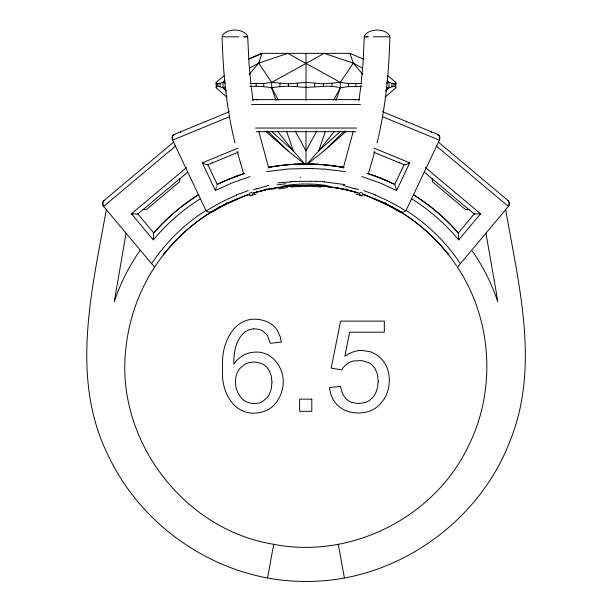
<?xml version="1.0" encoding="UTF-8"?>
<svg xmlns="http://www.w3.org/2000/svg" width="612" height="612" viewBox="0 0 612 612"><rect width="100%" height="100%" fill="white"/><g stroke="black" fill="none" stroke-linecap="round" stroke-linejoin="round"><path stroke-width="0.92" d="M411.318 198.563A200.805 199.252 -50 0 1 455.427 236.094L458.686 239.889L458.35 233.134M364.913 36.797L364.301 36.797L362.985 63.679L361.157 83.217M360.782 86.629L360.973 84.923M360.682 87.478L358.892 100.881M222.11 36.177C226.042 28.014 243.63 28.083 247.661 36.177M106.32 209.648C91.968 290.333 69.646 378.277 108.408 455.886C143.613 530.497 223.173 582.081 306 581.4C393.921 582.219 477.88 523.872 509.567 442.185C540.365 367.261 518.792 285.873 505.68 209.648M126.064 233.195L114.329 301.372C120.457 283.241 129.178 265.99 140.148 250.308M180.043 178.291L179.385 181.94L146.605 209.426L142.894 209.442M267.589 577.919L273.686 544.305C350.974 559.475 434.451 517.377 468.279 446.309C496.554 390.073 492.216 319.365 457.325 266.977M364.339 36.177C368.37 28.083 385.958 28.014 389.89 36.177M378.713 135.872C385.996 103.367 389.033 70.043 389.898 36.797L373.305 36.797M217.191 184.786L216.862 185.987M153.658 233.118L153.314 239.889L156.565 236.087A200.805 199.252 50 0 1 200.682 198.563M164.238 253.077L163.442 254.753L165.852 251.731M353.17 131.672L343.255 168.208M377.046 142.894L378.499 136.744M172.27 137.011L172.523 140.01A3.703 2.616 67.8 0 1 172.332 137.019L173.12 135.413L174.634 134.273L229.546 111.636M374.796 151.478L368.355 173.846M172.309 136.904L172.423 136.575M249.115 74.534L258.715 63.12L262.028 53.359L349.972 53.359L363.566 59.142M325.507 131.052L318.714 150.889L306.604 164.529M336.003 100.399L340.333 87.776L340.333 82.383L353.285 63.12L349.972 53.359M226.953 97.239L216.174 87.776L216.61 86.621L216.174 82.383L224.053 75.766M385.055 97.239L395.826 87.776L395.39 86.621L395.826 82.383L387.947 75.766M375.095 198.594L374.988 198.869A180.135 179.415 22.3 0 1 400.24 211.706A8.254 5.776 -74.3 0 0 400.5 211.828L403.683 212.173L406.215 210.123L439.408 140.148L382.446 116.67M382.913 179.63L383.097 179.178M406.62 122.117L406.789 121.712M399.529 162.861L399.812 162.165M431.269 132.483L431.521 131.863M381.001 178.283L394.763 184.373L404.073 164.735L373.527 152.143M373.909 148.081L409.726 162.846L396.607 190.508L379.608 182.743L361.967 176.608M316.84 130.953L306 150.889L295.16 130.953M333.555 100.23L340.333 87.776L348.305 86.621L362.059 86.567M213.825 210.536A183.524 182.039 50 0 0 155.547 265.662C139.36 289.973 129.163 318.186 126.041 347.226C114.406 438.322 182.988 529.862 273.686 544.282M334.244 131.58L318.714 150.889L340.716 131.121M216.61 83.492L217.91 83.859L223.028 82.383L224.818 80.241M413.177 194.593A205.012 203.49 -50 0 1 458.273 232.965L474.147 213.97M458.686 239.889L480.573 213.787L425.432 167.543M457.47 267.146L508.45 206.343L509.345 202.993L507.899 200.415L438.215 141.984M266.266 188.794L265.631 189.414M307.438 164.062L323.985 150.889L344.51 130.953M385.552 91.096L388.972 87.776L394.09 86.231L395.39 86.621M386.134 90.324L388.972 87.776L388.972 82.383L387.189 80.241M323.985 150.889L346.254 131.32M173.785 141.984L104.101 200.415L102.655 202.993L103.55 206.343L154.53 267.146M175.805 145.87L103.604 206.412A4.276 4.276 0 0 1 104.132 200.384M153.314 239.889L131.427 213.787L186.568 167.543M137.83 213.993L187.838 172.056M225.476 204.156L225.82 203.926A7.52 5.324 59.3 0 0 226.93 202.977M225.752 203.98L213.802 210.497M354.883 100.062L355.633 99.603M211.484 211.882L211.561 211.844A8.254 5.776 74.3 0 0 211.714 211.698L211.767 211.721M249.941 83.538L263.703 83.492L271.674 82.383L324.192 53.359L353.285 63.12L362.411 68.047M217.245 208.516L217.75 208.233M218.01 208.088L218.515 207.805M218.767 207.667L219.28 207.384M219.54 207.246L220.052 206.971M226.448 91.096L223.028 87.776L223.028 82.383L224.688 81.488M249.589 68.047L258.715 63.12L287.808 53.359L340.333 82.383L348.305 83.492L362.059 83.538M220.305 206.833L221.077 206.42L219.578 206.887M225.713 204.041L245.71 195.595M238.473 152.143L207.904 164.743L217.245 184.388L225.813 180.433M217.237 184.373L218.591 183.722M219.394 183.34L220.84 182.659M220.664 182.743L235.169 176.669M222.294 181.994L223.02 181.665M223.747 181.336L225.943 180.379M264.698 189.965L265.187 189.712L263.359 190.363M226.677 180.066L228.146 179.446M227.886 179.553L243.936 173.624M229.554 116.67L172.592 140.148L205.747 210.046L208.118 212.104L211.232 212.004L210.23 212.295M250.033 176.608L232.392 182.743L215.393 190.508L202.274 162.846L238.091 148.081M236.507 194.914L248.204 190.623M238.917 198.15L247.692 194.907M232.851 177.549L233.853 177.166M409 163.121L408.609 163.274M409.061 163.106L409.726 162.846M234.855 176.791L237.861 175.682M264.491 190.049L264.024 190.202M236.209 176.287L237.249 175.904M245.71 195.595L246.514 195.312M238.871 175.33L240.891 174.627M246.2 195.419L246.942 195.167M247.187 195.075L248.679 194.578M247.937 194.823L249.398 194.333L248.434 194.654M405.901 164.238L404.211 164.743M241.985 174.259L244.762 173.357M216.61 86.621L217.91 86.231L223.028 87.776L225.292 87.08M252.297 193.407L255.349 192.497M253.682 192.994L254.646 192.711M254.538 192.742L262.556 190.561M386.707 83.048L388.972 82.383L394.09 83.859L395.39 83.492M254.125 192.864L255.655 192.413M255.541 192.443L256.267 192.237M256.206 192.252L258.425 191.632M268.676 185.428L260.949 187.693A9.394 1.017 -15 0 1 258.907 188.244M257.384 191.908L256.956 192.038M256.658 192.114L257.308 191.939M257.744 191.816L262.341 190.615M258.845 191.51L259.243 191.411M260.467 191.089L261.041 190.929M260.75 191.013L261.401 190.852M261.905 190.722L263.252 190.378M262.135 190.669L265.945 189.758M263.764 190.263L265.562 189.85M248.778 194.524L246.934 194.532M265.631 189.827L266.847 189.552M253.399 189.46L257.216 188.611M266.618 189.605L268.171 189.261M267.39 189.429L267.857 189.33M267.987 189.307L268.477 189.2M268.224 189.253L268.76 189.139M268.416 189.215L287.648 186.201L309.068 185.298A39.122 7.642 0.1 0 1 319.563 185.788L338.818 188.267M268.928 189.1L269.532 188.978M365.066 194.532L363.222 194.524M270.19 188.848L271.04 188.672M271.139 188.657L273.411 188.228M268.148 167.451L270.221 167.068M268.699 167.344L269.364 167.221M269.28 167.237L274.643 166.326M270.037 167.099L270.733 166.977M273.924 188.136L275.01 187.938M137.669 214.047L133.156 213.925M271.223 166.892L271.759 166.801M271.437 166.854L272.309 166.701M266.778 171.605L288.573 168.966L312.342 168.422M275.584 187.846L276.792 187.639M272.149 166.732L272.891 166.609M273.48 166.51L274.742 166.311M277.435 187.532L280.25 187.111M274.574 166.334L286.623 164.812L301.028 163.94M275.408 166.204L279.921 165.569M276.096 166.104L276.815 165.997M277.374 165.913L278.322 165.783M249.941 86.567C257.201 85.856 264.506 86.529 271.674 87.776C280.112 86.277 288.703 85.948 297.248 86.621C311.485 88.992 326.035 83.974 340.333 87.776M282.04 186.859L281.023 186.997L284.282 186.576M258.715 63.12L271.674 82.383L288.527 83.859L306 82.383L323.473 83.859L340.333 82.383M279.829 165.577L281.704 165.347M277.932 182.927L283.777 182.261M283.073 186.729L286.049 186.369M281.612 165.355L282.66 165.232M282.492 165.248L285.613 164.911M285.192 186.469L286.278 186.346M285.268 164.949L287.219 164.75M286.477 164.827L297.271 164.07M480.573 213.787L480.03 213.833M289.874 185.987L296.407 185.52M479.969 213.84L474.346 214.047M290.371 164.49L296.078 164.131M290.685 181.688L295.145 181.427M297.218 164.07L307.469 163.886M298.48 164.024L303.476 163.894M302.198 163.917L310.315 163.924M247.087 36.797L247.699 36.797L249.015 63.679L250.843 83.217M238.695 36.797L222.102 36.797C222.967 70.043 226.004 103.367 233.287 135.872M247.263 36.797L243.454 36.804M368.546 36.804L364.301 36.797M252.427 99.603L359.573 99.603M251.54 104.522L360.46 104.522M255.479 128.053L356.521 128.053M256.321 131.679L355.679 131.679M469.106 209.442L465.395 209.426L432.615 181.94L431.957 178.291M307.561 163.894L319.395 164.33M308.54 163.894L309.802 163.917M310.865 181.221L316.014 181.389M311.049 163.947L313.512 164.024M310.299 185.321L316.343 185.566M314.721 164.07L329.516 165.255L343.454 167.382M320.512 164.406L321.614 164.483M133.034 213.917L132.031 213.84M323.649 168.981L345.52 171.658M322.356 164.544L343.011 167.29M324.222 181.902L344.87 184.602M131.97 213.833L131.427 213.787M322.142 185.987L327.581 186.561M324.758 164.75L326.709 164.942M325.913 186.369L326.808 186.469M328.567 165.141L329.47 165.248M327.672 186.568L330.931 186.997M392.422 206.887L391.198 206.558L391.695 206.833M331.199 165.454L332.033 165.561M328.522 186.675L329.348 186.782M332.844 165.668L333.632 165.775M330.151 186.889L335.758 187.731M207.789 164.743L206.366 164.33M334.389 165.883L335.85 166.097M332.431 187.211L333.142 187.318M336.539 166.196L338.467 166.502M333.831 187.417L334.496 187.524M339.063 166.602L341.244 166.969M335.154 187.632L336.929 187.93M401.77 212.295L400.516 211.882M336.348 187.83L338.023 188.121M341.741 167.061L342.215 167.145M337.503 188.029L340.915 188.664M338.535 188.213L339.033 188.305M342.666 167.229L344.074 167.497M339.507 188.397L339.966 188.481M339.714 188.435L343.24 189.139M340.402 188.565L341.917 188.871M341.794 188.84L344.181 189.338M342.307 188.947L342.965 189.085M343.47 189.185L343.998 189.299M345.573 189.567A12.37 0.421 14.6 0 0 344.311 189.292L345.015 189.521M343.745 189.246L344.724 189.46L344.334 189.376M354.784 188.611L358.601 189.46M344.671 189.445L348.236 190.263M345.153 189.552L345.91 189.72M346.055 189.758L346.813 189.927M347.111 189.995L348.044 190.217M348.312 190.286L347.341 189.98M348.48 190.324L352.535 191.349L350.217 190.745M349.873 190.661L347.899 190.171M348.894 190.424L351.349 191.043M352.42 191.311L353.889 191.709M352.673 191.388L354.149 191.793M353.124 191.51L353.575 191.632M353.843 191.709L359.703 193.407M354.371 191.854L355.541 192.183M354.616 191.908L355.343 192.114M343.21 185.398L351.051 187.693A9.394 1.017 15 0 0 353.093 188.244M355.733 192.237L356.375 192.42A20.357 0.704 13.7 0 1 357.163 192.589M223.028 82.383L225.292 83.048M357.209 192.665L357.898 192.872M386.707 87.08L388.972 87.776M367.238 173.357L381.092 178.314M368.064 173.624L370.092 174.29M363.077 194.494L362.824 194.409A7.581 5.34 -71.1 0 0 364.438 194.631M363.796 190.623L375.493 194.914M362.602 194.333L363.819 194.738M363.321 194.578L364.813 195.075M364.063 194.823L372.142 197.775M371.109 174.627L374.139 175.682M364.522 194.983L365.486 195.312M365.303 195.251L365.8 195.419M366.29 195.595L386.524 204.156M374.751 175.904L375.791 176.287M367.399 195.993L368.348 196.337M375.141 176.049L377.145 176.791M203.391 163.274L202.274 162.846M376.831 176.669L381.138 178.337M378.92 177.465L379.96 177.87M372.938 198.089L373.955 198.502M382.041 178.696L389.706 181.994M382.454 111.636L437.32 134.257L439.546 136.499M383.854 179.446L385.323 180.066M386.057 180.379L386.792 180.693M389.278 181.802L391.336 182.743M391.16 182.659L394.763 184.373M385.07 202.977A7.52 5.324 -59.3 0 0 386.18 203.934L398.198 210.497M387.312 81.488L388.972 82.383M392.72 207.384L393.233 207.667M393.485 207.805L393.99 208.088M394.25 208.233L394.755 208.516M346.774 189.689L347.241 189.934L345.734 188.794M257.117 100.062L256.367 99.603M265.746 131.32L288.015 150.889L304.562 164.062M436.195 145.87L508.396 206.412A4.276 4.276 0 0 0 507.868 200.384L507.899 200.415M424.162 172.056L474.17 213.993M223.028 87.776L225.866 90.324M271.292 131.121L293.286 150.889L305.396 164.529M267.49 130.953L288.015 150.889M353.285 63.12L362.885 74.534M137.853 213.97L153.75 232.927A205.012 203.49 50 0 1 198.823 194.593M446.752 252.481L447.961 253.988M277.756 131.58L293.286 150.889L286.493 131.052M448.259 254.37L448.558 254.753L447.762 253.077M472.334 250.997C483.075 266.495 491.627 283.509 497.671 301.372L496.707 294.808M456.521 265.753L456.453 265.662A183.524 182.039 -50 0 0 398.175 210.536M271.674 82.383L271.674 87.776L278.445 100.23M439.515 136.422L439.5 139.949A3.703 2.616 -67.8 0 0 439.668 137.019M205.211 121.712L205.38 122.117M228.903 179.178L229.087 179.63M236.905 198.594L237.012 198.869A180.135 179.415 -22.3 0 0 211.76 211.706M212.188 162.165L212.471 162.861M180.479 131.863L180.731 132.483M439.569 136.545L439.714 136.958M271.674 87.776L275.997 100.399M395.352 186.675L394.809 184.786M243.645 173.846L237.204 151.478M268.745 168.208L258.83 131.672M233.501 136.744L234.954 142.894M338.314 544.305L344.411 577.919M485.936 233.195L496.646 294.364M253.108 100.881L251.318 87.478M251.027 84.923L251.218 86.629M395.826 82.383L395.826 87.776M394.09 83.859L394.09 86.231M391.948 83.492L391.948 86.621M355.863 83.859L355.863 86.231M348.305 83.492L348.305 86.621M332.025 83.492L332.025 86.621M323.473 83.859L323.473 86.231M314.759 83.492L314.759 86.621M306 53.359L306 100.207M306 130.807L306 164.314M297.248 83.492L297.248 86.621M288.527 83.859L288.527 86.231M279.975 83.492L279.975 86.621M263.703 83.492L263.703 86.621M256.137 83.859L256.137 86.231M220.06 83.492L220.06 86.621M217.91 83.859L217.91 86.231M216.174 82.383L216.174 87.776M253.46 328.896A16.838 16.838 0 0 0 245.06 331.849C235.467 339.499 233.769 352.749 233.769 364.232C237.096 359.03 242.237 355.021 248.174 353.277A26.438 26.438 0 0 1 254.393 352.16C274.115 350.316 287.433 372.348 282.101 390.051A34.333 34.333 0 0 1 280.189 395.88L277.29 401.227L273.602 405.634A25.589 25.589 0 0 1 269.127 409.068A26.377 26.377 0 0 1 264.024 411.463C236.377 420.314 220.136 393.317 222.699 368.569C220.129 341.901 236.5 309.71 267.406 321.813A22.981 22.981 0 0 1 273.12 325.492A22.904 22.904 0 0 1 277.504 330.656L280.342 337.12L281.367 342.146L270.297 343.255L267.345 335.384L262.984 331.138A14.405 14.405 0 0 0 258.761 329.332L255.617 328.889A18.674 18.674 0 0 0 253.46 328.912M153.75 232.927A204.117 203.222 50 0 1 198.456 194.815M151.585 263.627A187.723 186.278 50 0 1 206.091 210.352M165.86 251.739A182.322 181.489 50 0 1 217 208.669M283.417 186.025A29.774 5.141 0.1 0 1 305.595 184.005M305.702 186.201A29.789 2.961 1.4 0 1 320.872 187.027M291.075 187.027A29.766 2.961 -1.4 0 1 306.298 186.193M306.413 183.967A29.789 5.179 -0.1 0 1 328.613 186.01M287.013 164.727A37.408 4.345 -0.5 0 1 290.562 164.421M321.43 164.521A37.462 4.276 0.6 0 1 324.964 164.819M310.139 164.238A43.123 7.987 0.2 0 1 321.751 164.819M312.174 168.614A46.099 7.704 0.2 0 1 323.22 169.149M277.037 184.908A62.164 5.76 -4 0 1 285.888 183.753M284.335 182.43A48.883 8.086 -0.5 0 1 291.098 181.879M295.305 181.542A43.681 8.094 0 0 1 310.797 181.336M316.205 181.244A46.527 8.438 0.1 0 1 324.536 181.779M271.82 189.307A70.105 3.932 -7.6 0 1 275.025 188.672M278.345 188.955A56.732 5.562 -4.3 0 1 287.495 187.632M286.5 186.408A43.842 7.589 -0.6 0 1 290.073 186.056M296.591 185.666A37.6 7.505 0 0 1 310.215 185.459M316.526 185.444A40.851 7.811 0.2 0 1 322.402 185.887M300.553 177.289A88.587 1.522 12.3 0 1 300.201 177.22M172.224 135.94A7.841 5.447 49.2 0 1 174.902 134.571M249.076 193.277A142.351 112.73 -20.7 0 1 252.006 192.344M249.765 195.565A140.844 108.125 -20.5 0 1 252.626 194.647M212.027 212.142A179.928 178.482 -23.1 0 1 238.16 198.999M249.773 195.978A125.682 79.162 -19.2 0 1 256.267 193.989M206.298 210.918A184.128 182.996 -22.8 0 1 236.637 195.228M249.153 194.295A8.27 5.737 90 0 1 248.801 194.432M225.721 204.11A8.384 5.891 65.9 0 1 225.254 204.301M225.591 203.834A8.407 5.737 80 0 1 225.193 204.14M249.168 194.394A7.581 5.34 71.1 0 1 247.562 194.631M226.845 202.878A7.52 5.286 64.1 0 1 225.813 203.911M216.38 187.218A7.818 0.398 -71.3 0 1 215.347 190.34M207.085 164.804A7.772 0.773 21.7 0 1 203.957 163.764M437.098 134.571A7.841 5.447 -49.2 0 1 439.776 135.94M359.994 192.344A142.351 112.73 20.7 0 1 362.924 193.277M359.374 194.647A140.844 108.125 20.5 0 1 362.235 195.565M373.84 198.999A179.928 178.482 23.1 0 1 399.973 212.142M355.733 193.989A125.682 79.162 19.2 0 1 362.228 195.978M375.363 195.228A184.128 182.996 22.8 0 1 405.702 210.918M363.199 194.432A8.27 5.737 -90 0 1 362.847 194.295M386.746 204.301A8.384 5.891 -65.9 0 1 386.279 204.11M386.807 204.14A8.407 5.737 -80 0 1 386.409 203.834M386.187 203.911A7.52 5.286 -64.1 0 1 385.155 202.878M396.653 190.34A7.818 0.398 71.3 0 1 395.62 187.218M408.043 163.764A7.772 0.773 -21.7 0 1 404.914 164.804M413.544 194.815A204.117 203.222 -50 0 1 458.25 232.927M405.909 210.352A187.723 186.278 -50 0 1 460.415 263.627M395 208.669A182.322 181.489 -50 0 1 446.14 251.739M254.837 192.589A20.357 0.704 -13.7 0 1 255.609 192.359M266.427 189.567A12.37 0.421 -14.6 0 1 267.689 189.292M367.322 36.797A17.763 0.505 1.5 0 1 366.527 36.743M355.266 188.84A8.69 0.872 15 0 1 353.315 188.404M245.473 36.743A17.763 0.505 -1.5 0 1 244.678 36.797M258.685 188.404A8.69 0.872 -15 0 1 256.734 188.84M306.008 164.169L306.008 164.169M271.957 382.362L271.254 389.14L269.119 394.771A18 18 0 0 1 266.909 397.877L262.77 401.357A15.399 15.399 0 0 1 258.807 403.033L255.288 403.56A17.909 17.909 0 0 1 244.769 400.852A17.411 17.411 0 0 1 240.478 396.92L237.93 392.789A25.735 25.735 0 0 1 235.413 381.743L235.957 376.571L237.135 372.907A17.687 17.687 0 0 1 240.164 368.195L244.41 364.645A17.167 17.167 0 0 1 249.321 362.602L252.963 362.097A22.384 22.384 0 0 1 255.885 362.159L260.383 363.115A15.943 15.943 0 0 1 264.996 365.662L265.677 366.236A17.518 17.518 0 0 1 267.574 368.202A17.044 17.044 0 0 1 269.15 370.474L271.261 375.852L271.957 382.362M378.231 381.184L377.688 387.128L375.623 393.233A19.875 19.875 0 0 1 372.716 397.456L369.763 400.141A17.358 17.358 0 0 1 365.509 402.413L358.517 403.583L351.984 402.512A15.897 15.897 0 0 1 347.249 399.804C343.248 396.53 341.351 391.405 340.593 386.432L329.524 387.534L330.495 393.011L332.301 397.915A25.681 25.681 0 0 0 336.569 404.211A26.966 26.966 0 0 0 338.405 406.024A25.849 25.849 0 0 0 344.877 410.277L349.896 412.014L355.48 412.886A40.599 40.599 0 0 0 360.338 412.955L365.594 412.297L370.405 410.859A26.683 26.683 0 0 0 376.128 407.722L379.899 404.448L383.839 399.506A32.413 32.413 0 0 0 387.518 391.887C390.035 383.846 390.02 374.842 386.769 367.009A27.402 27.402 0 0 0 383.173 360.958L382.263 359.856A30.164 30.164 0 0 0 379.241 356.842L375.936 354.394A25.184 25.184 0 0 0 369.87 351.625L361.654 350.454A26.285 26.285 0 0 0 354.111 351.556L348.909 353.698L344.854 356.222L349.636 332.186L384.321 332.186L384.321 321.116L340.593 321.116L331.184 368.164L341.703 369.824A20.188 20.188 0 0 1 348.488 363.038A17.327 17.327 0 0 1 353.767 360.919L361.837 360.613L368.493 362.587A16.547 16.547 0 0 1 372.318 365.31A17.518 17.518 0 0 1 375.278 369.021L377.489 374.536L378.231 381.184M262.02 53.359L248.464 59.134L262.028 53.359M311.814 399.162L299.635 399.162L299.635 411.333L311.814 411.333L311.814 399.162"/></g></svg>
